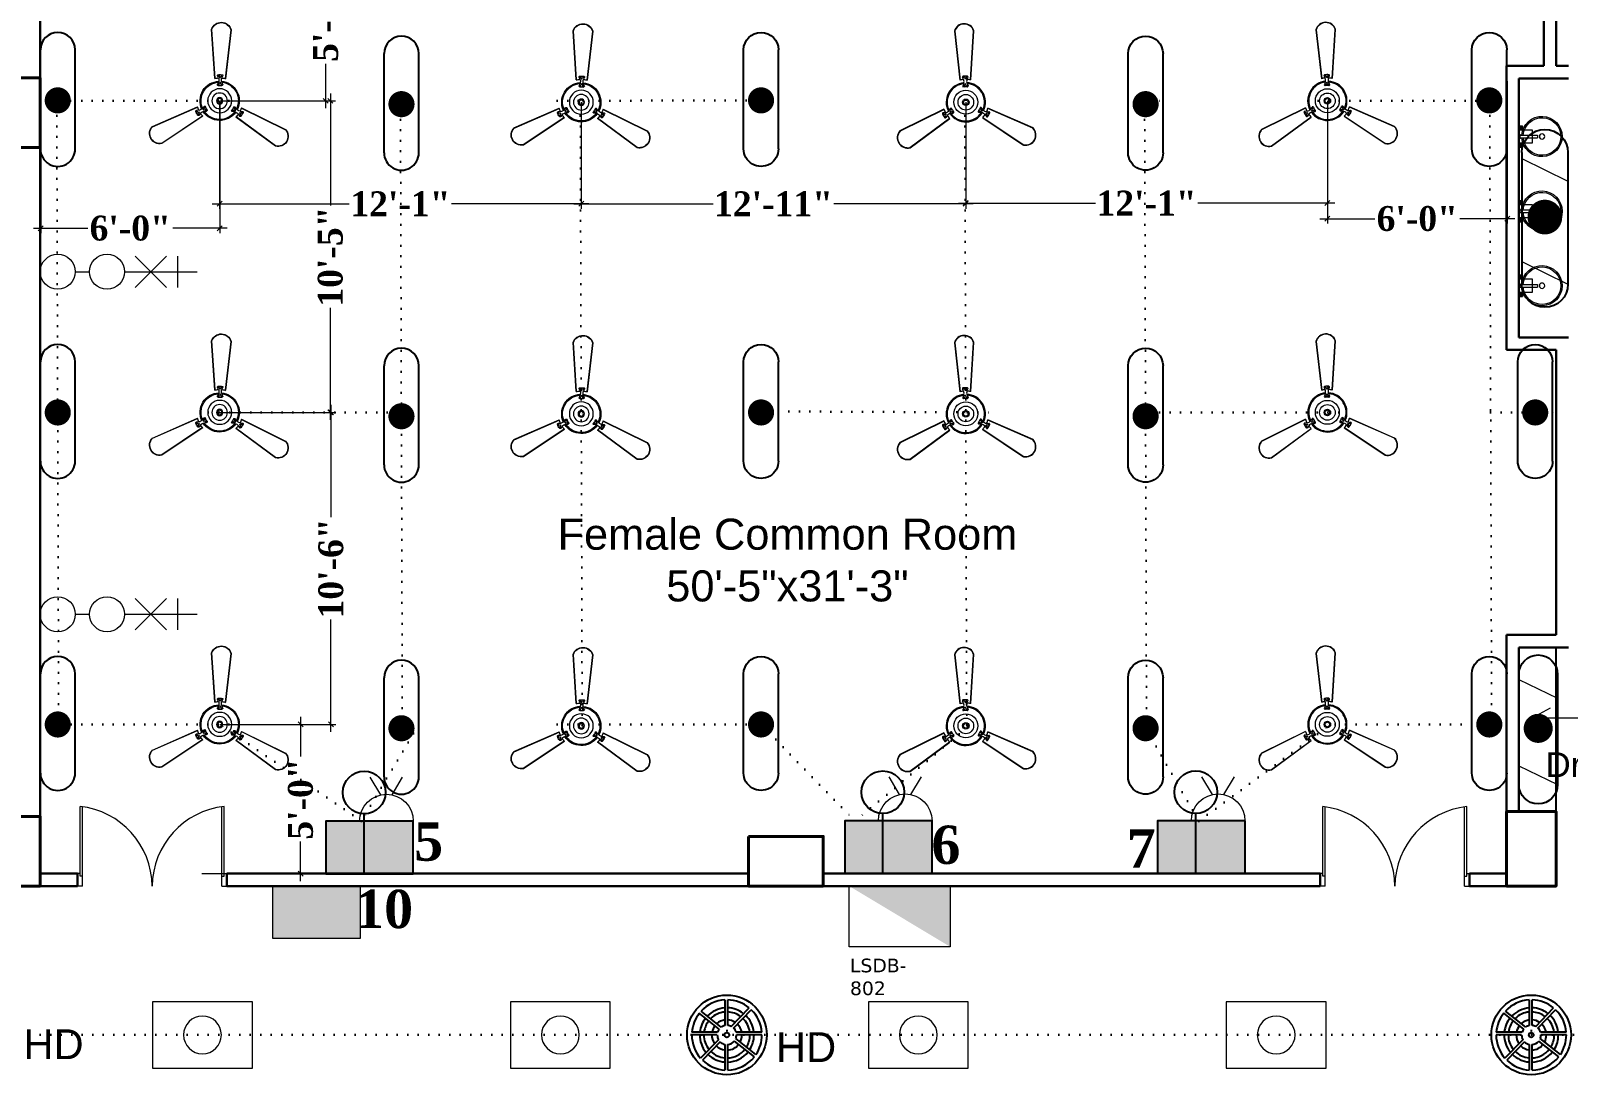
# Model space of a CAD drawing. Header units: inches. Extents: x -12 to 20935469, y -1604 to 24729220.
# Drawn here: x 20825276 to 20825894, y 24645725 to 24646146 of the extents above; entities that cross this region are included whole.
import ezdxf

# ---------------------------------------------------------------- set-up
doc = ezdxf.new("R2010")
doc.units = ezdxf.units.IN
doc.header["$LTSCALE"] = 0.03
doc.header["$MEASUREMENT"] = 0
doc.header["$PDMODE"] = 32
doc.header["$PDSIZE"] = 15
doc.linetypes.add('ACAD_ISO02W100', pattern=[15, 12, -3])
doc.linetypes.add('DOT', pattern=[0.25, 0, -0.25])
for name, color, linetype, lineweight in [('0-elect.fixture-3 fan', 200, 'Continuous', 20), ('2', 7, 'Continuous', 9), ('CL BOX', 90, 'ACAD_ISO02W100', 0), ('column', 1, 'Continuous', 40), ('Dimiention', 75, 'Continuous', 18), ('Door', 7, 'Continuous', 18), ('E-CF', 4, 'Continuous', 30), ('Glass Line', 252, 'Continuous', 9), ('line', 7, 'Continuous', 9), ('Main Wall', 7, 'Continuous', 30), ('STAIR', 46, 'Continuous', 15), ('TOILET FIXTURE', 142, 'Continuous', 5), ('TU TEXT', 251, 'Continuous', 13)]:
    doc.layers.add(name, color=color, linetype=linetype, lineweight=lineweight)
for name, color, linetype in [('DIM TEXT 2025', 7, 'Continuous'), ('FUR', 251, 'Continuous'), ('H', 154, 'Continuous'), ('heat detactor', 8, 'Continuous'), ('SB TEXT', 215, 'DOT'), ('TEXT', 7, 'Continuous'), ('w', 188, 'DOT')]:
    doc.layers.add(name, color=color, linetype=linetype)
doc.styles.add('2', font='swisscl.ttf')
doc.styles.add('RomanS', font='arial.ttf', dxfattribs={"height": 12})
doc.styles.get("Standard").update_dxf_attribs({"font": 'timesbd.ttf'})
doc.dimstyles.new('arch grid', dxfattribs={"dimtxt": 250, "dimasz": 100, "dimexe": 10, "dimexo": 10, "dimgap": 0.09, "dimtad": 0, "dimdec": 0, "dimzin": 0, "dimdsep": 46, "dimtxsty": 'Standard', "dimblk": 'DOT', "dimcen": 50, "dimdle": 50, "dimclrd": 256, "dimclre": 256, "dimadec": 0, "dimazin": 0, "dimtfac": 1, "dimtdec": 0, "dimtofl": 0, "dimtmove": 0, "dimatfit": 3, "dimldrblk": 'DOT', "dimfxl": 200, "dimfxlon": 1, "dimtolj": 1, "dimtzin": 0, "dimlwd": -1, "dimlwe": -1, "dimarcsym": 1})
doc.dimstyles.new('Standard 8', dxfattribs={"dimtxt": 7, "dimasz": 2, "dimexe": 2, "dimexo": 2, "dimgap": 2, "dimtad": 0, "dimdec": 0, "dimzin": 3, "dimdsep": 46, "dimlunit": 4, "dimtxsty": 'Standard', "dimblk": 'OBLIQUE', "dimcen": 3, "dimdle": 3, "dimclrd": 256, "dimclre": 256, "dimclrt": 256, "dimadec": 0, "dimazin": 0, "dimtfac": 1, "dimtdec": 0, "dimtix": 1, "dimtofl": 0, "dimtmove": 0, "dimatfit": 0, "dimldrblk": 'OBLIQUE', "dimfxl": 1, "dimtolj": 1, "dimtzin": 0, "dimlwd": -1, "dimlwe": -1, "dimarcsym": 0})

# ---------------------------------------------------------------- blocks, each defined once
blk = doc.blocks.new('A$C36295410')
at = {"layer": 'Door'}
for p, q in [((1, 4), (1, 32)), ((2, 0), (2, 31.98)), ((58, 0), (58, 31.98)), ((59, 4), (59, 32)), ((1, 5), (0, 5)), ((2, 4), (1, 4)), ((58, 4), (59, 4)), ((59, 5), (60, 5)), ((2, 0), (0, 0)), ((58, 0), (60, 0))]:
    blk.add_line(p, q, dxfattribs=at)
for centre, start, end in [((-2.53, -0.34), 0.59063, 83.77826), ((62.53, -0.34), 96.22174, 179.40937)]:
    blk.add_arc(centre, 32.53, start, end, dxfattribs=at)
blk = doc.blocks.new('7-flat-72')
at = {"layer": 'Glass Line', "color": 8, "ltscale": 20}
for p, q in [((-64476.55, 376959.41), (-64476.55, 376966.61)), ((-64475.47, 376966.61), (-64476.55, 376966.61)), ((-64475.47, 376959.41), (-64475.47, 376966.61)), ((-64478.71, 376960.49), (-64480.33, 376960.49)), ((-64480.33, 376959.52), (-64480.33, 376960.49)), ((-64478.71, 376959.52), (-64480.33, 376959.52)), ((-64480.33, 376959.05), (-64480.33, 376959.41)), ((-64478.71, 376959.41), (-64480.33, 376959.41)), ((-64478.71, 376959.05), (-64480.33, 376959.05)), ((-64480.28, 376959.52), (-64480.28, 376960.49)), ((-64480.15, 376959.52), (-64480.15, 376960.49)), ((-64480.15, 376959.41), (-64480.15, 376959.52)), ((-64479.92, 376959.52), (-64479.92, 376960.49)), ((-64479.52, 376959.52), (-64479.52, 376960.49)), ((-64479.13, 376959.52), (-64479.13, 376960.49)), ((-64478.9, 376959.52), (-64478.9, 376960.49)), ((-64478.89, 376959.41), (-64478.89, 376959.52)), ((-64478.77, 376959.52), (-64478.77, 376960.49)), ((-64478.71, 376959.52), (-64478.71, 376960.49)), ((-64478.71, 376959.05), (-64478.71, 376959.41)), ((-64475.11, 376959.41), (-64476.91, 376959.41)), ((-64476.91, 376959.05), (-64476.91, 376959.41)), ((-64475.11, 376959.05), (-64476.91, 376959.05)), ((-64475.11, 376959.05), (-64475.11, 376959.41)), ((-64473.31, 376960.49), (-64471.69, 376960.49)), ((-64473.31, 376959.52), (-64473.31, 376960.49)), ((-64473.31, 376959.52), (-64471.69, 376959.52)), ((-64473.31, 376959.05), (-64473.31, 376959.41)), ((-64473.31, 376959.41), (-64471.69, 376959.41)), ((-64473.31, 376959.05), (-64471.69, 376959.05)), ((-64473.26, 376959.52), (-64473.26, 376960.49)), ((-64473.13, 376959.52), (-64473.13, 376960.49)), ((-64473.13, 376959.41), (-64473.13, 376959.52)), ((-64472.9, 376959.52), (-64472.9, 376960.49)), ((-64472.5, 376959.52), (-64472.5, 376960.49)), ((-64472.11, 376959.52), (-64472.11, 376960.49)), ((-64471.88, 376959.52), (-64471.88, 376960.49)), ((-64471.87, 376959.41), (-64471.87, 376959.52)), ((-64471.75, 376959.52), (-64471.75, 376960.49)), ((-64471.69, 376959.52), (-64471.69, 376960.49)), ((-64471.69, 376959.05), (-64471.69, 376959.41))]:
    blk.add_line(p, q, dxfattribs=at)
blk.add_circle((-64476.02, 376968.4, 0), 1.08, dxfattribs=at)
for radius, start, end in [(8.1, 273.83345, 266.18834), (7.55, 274.11503, 265.90676)]:
    blk.add_arc((-64476.02, 376968.4, 0), radius, start, end, dxfattribs=at)
blk = doc.blocks.new('SFSFSFS-flat-72')
at = {"layer": 'TOILET FIXTURE', "ltscale": 0.2}
blk.add_lwpolyline([(-3918.47, -3608.1), (-3918.47, -3602.7), (-3923.87, -3602.7), (-3923.87, -3608.1)], close=True, dxfattribs=at)
at = {"layer": 'TOILET FIXTURE', "ltscale": 20}
blk.add_blockref('7-flat-72', (60554.84, -380567.16), dxfattribs=at)
blk = doc.blocks.new('_Oblique')
at = {"color": 0, "linetype": 'ByBlock', "lineweight": -2}
blk.add_line((-0.5, -0.5), (0.5, 0.5), dxfattribs=at)
blk = doc.blocks.new('*D166')
at = {"layer": 'Defpoints', "color": 0, "transparency": 16777216}
for p in [(20825497.03, 24646117.11), (20825651.74, 24646117.11), (20825651.74, 24646076.28)]:
    blk.add_point(p, dxfattribs=at)
at = {"layer": 'DIM TEXT 2025', "lineweight": 0, "transparency": 16777216}
for p, q in [((20825497.03, 24646117.11), (20825497.03, 24646074.28)), ((20825651.74, 24646117.11), (20825651.74, 24646074.28)), ((20825494.03, 24646076.28), (20825550.1, 24646076.28)), ((20825654.74, 24646076.28), (20825598.66, 24646076.28))]:
    blk.add_line(p, q, dxfattribs=at)
at = {"layer": 'DIM TEXT 2025', "lineweight": 0, "transparency": 16777216, "xscale": 2, "yscale": 2, "zscale": 2, "rotation": 180}
blk.add_blockref('_Oblique', (20825497.03, 24646076.28), dxfattribs=at)
at = {"layer": 'DIM TEXT 2025', "lineweight": 0, "transparency": 16777216, "xscale": 2, "yscale": 2, "zscale": 2}
blk.add_blockref('_Oblique', (20825651.74, 24646076.28), dxfattribs=at)
at = {"layer": 'DIM TEXT 2025', "lineweight": 0, "transparency": 16777216, "insert": (20825574.38, 24646076.28), "char_height": 10, "attachment_point": 5}
blk.add_mtext('\\A1;12\'-11"', dxfattribs=at)
blk = doc.blocks.new('*D167')
at = {"layer": 'Defpoints', "color": 0, "transparency": 16777216}
for p in [(20825651.74, 24646117.11), (20825797.21, 24646117.69), (20825797.21, 24646076.57)]:
    blk.add_point(p, dxfattribs=at)
at = {"layer": 'DIM TEXT 2025', "lineweight": 0, "transparency": 16777216}
for p, q in [((20825651.74, 24646117.11), (20825651.74, 24646074.57)), ((20825797.21, 24646117.69), (20825797.21, 24646074.57)), ((20825648.74, 24646076.57), (20825703.9, 24646076.57)), ((20825800.21, 24646076.57), (20825745.05, 24646076.57))]:
    blk.add_line(p, q, dxfattribs=at)
at = {"layer": 'DIM TEXT 2025', "lineweight": 0, "transparency": 16777216, "xscale": 2, "yscale": 2, "zscale": 2, "rotation": 180}
blk.add_blockref('_Oblique', (20825651.74, 24646076.57), dxfattribs=at)
at = {"layer": 'DIM TEXT 2025', "lineweight": 0, "transparency": 16777216, "xscale": 2, "yscale": 2, "zscale": 2}
blk.add_blockref('_Oblique', (20825797.21, 24646076.57), dxfattribs=at)
at = {"layer": 'DIM TEXT 2025', "lineweight": 0, "transparency": 16777216, "insert": (20825724.47, 24646076.57), "char_height": 10, "attachment_point": 5}
blk.add_mtext('\\A1;12\'-1"', dxfattribs=at)
blk = doc.blocks.new('*D168')
at = {"layer": 'Defpoints', "color": 0, "transparency": 16777216}
for p in [(20825351.54, 24646117.73), (20825497.03, 24646117.11), (20825351.54, 24646076.28)]:
    blk.add_point(p, dxfattribs=at)
at = {"layer": 'DIM TEXT 2025', "lineweight": 0, "transparency": 16777216}
for p, q in [((20825351.54, 24646117.73), (20825351.54, 24646074.28)), ((20825497.03, 24646117.11), (20825497.03, 24646074.28)), ((20825348.54, 24646076.28), (20825403.7, 24646076.28)), ((20825500.03, 24646076.28), (20825444.86, 24646076.28))]:
    blk.add_line(p, q, dxfattribs=at)
at = {"layer": 'DIM TEXT 2025', "lineweight": 0, "transparency": 16777216, "xscale": 2, "yscale": 2, "zscale": 2, "rotation": 180}
blk.add_blockref('_Oblique', (20825351.54, 24646076.28), dxfattribs=at)
at = {"layer": 'DIM TEXT 2025', "lineweight": 0, "transparency": 16777216, "xscale": 2, "yscale": 2, "zscale": 2}
blk.add_blockref('_Oblique', (20825497.03, 24646076.28), dxfattribs=at)
at = {"layer": 'DIM TEXT 2025', "lineweight": 0, "transparency": 16777216, "insert": (20825424.28, 24646076.28), "char_height": 10, "attachment_point": 5}
blk.add_mtext('\\A1;12\'-1"', dxfattribs=at)
blk = doc.blocks.new('*D169')
at = {"layer": 'Defpoints', "color": 0, "transparency": 16777216}
for p in [(20825279.58, 24646125.54), (20825351.55, 24646117.69), (20825279.58, 24646066.44)]:
    blk.add_point(p, dxfattribs=at)
at = {"layer": 'DIM TEXT 2025', "lineweight": 0, "transparency": 16777216}
for p, q in [((20825279.58, 24646125.54), (20825279.58, 24646064.44)), ((20825351.55, 24646117.69), (20825351.55, 24646064.44)), ((20825276.58, 24646066.44), (20825298.48, 24646066.44)), ((20825354.55, 24646066.44), (20825332.66, 24646066.44))]:
    blk.add_line(p, q, dxfattribs=at)
at = {"layer": 'DIM TEXT 2025', "lineweight": 0, "transparency": 16777216, "xscale": 2, "yscale": 2, "zscale": 2, "rotation": 180}
blk.add_blockref('_Oblique', (20825279.58, 24646066.44), dxfattribs=at)
at = {"layer": 'DIM TEXT 2025', "lineweight": 0, "transparency": 16777216, "xscale": 2, "yscale": 2, "zscale": 2}
blk.add_blockref('_Oblique', (20825351.55, 24646066.44), dxfattribs=at)
at = {"layer": 'DIM TEXT 2025', "lineweight": 0, "transparency": 16777216, "insert": (20825315.57, 24646066.44), "char_height": 10, "attachment_point": 5}
blk.add_mtext('\\A1;6\'-0"', dxfattribs=at)
blk = doc.blocks.new('*D170')
at = {"layer": 'Defpoints', "color": 0, "transparency": 16777216}
for p in [(20825869.56, 24646125.54), (20825797.21, 24646117.69), (20825869.56, 24646070.29)]:
    blk.add_point(p, dxfattribs=at)
at = {"layer": 'DIM TEXT 2025', "lineweight": 0, "transparency": 16777216}
for p, q in [((20825869.56, 24646125.54), (20825869.56, 24646068.29)), ((20825797.21, 24646117.69), (20825797.21, 24646068.29)), ((20825794.21, 24646070.29), (20825816.29, 24646070.29)), ((20825872.56, 24646070.29), (20825850.47, 24646070.29))]:
    blk.add_line(p, q, dxfattribs=at)
at = {"layer": 'DIM TEXT 2025', "lineweight": 0, "transparency": 16777216, "xscale": 2, "yscale": 2, "zscale": 2, "rotation": 180}
blk.add_blockref('_Oblique', (20825797.21, 24646070.29), dxfattribs=at)
at = {"layer": 'DIM TEXT 2025', "lineweight": 0, "transparency": 16777216, "xscale": 2, "yscale": 2, "zscale": 2}
blk.add_blockref('_Oblique', (20825869.56, 24646070.29), dxfattribs=at)
at = {"layer": 'DIM TEXT 2025', "lineweight": 0, "transparency": 16777216, "insert": (20825833.38, 24646070.29), "char_height": 10, "attachment_point": 5}
blk.add_mtext('\\A1;6\'-0"', dxfattribs=at)
blk = doc.blocks.new('*D226')
at = {"layer": 'Defpoints', "color": 0, "transparency": 16777216}
for p in [(20825351.55, 24646117.69), (20825351.54, 24645992.41), (20825396.09, 24645992.41)]:
    blk.add_point(p, dxfattribs=at)
at = {"layer": 'DIM TEXT 2025', "lineweight": 0, "transparency": 16777216}
for p, q in [((20825351.55, 24646117.69), (20825398.09, 24646117.69)), ((20825396.09, 24646120.69), (20825396.09, 24646075.63)), ((20825396.09, 24645989.41), (20825396.09, 24646034.47)), ((20825351.54, 24645992.41), (20825398.09, 24645992.41))]:
    blk.add_line(p, q, dxfattribs=at)
at = {"layer": 'DIM TEXT 2025', "lineweight": 0, "transparency": 16777216, "xscale": 2, "yscale": 2, "zscale": 2}
for p, rotation in [((20825396.09, 24646117.69), 90), ((20825396.09, 24645992.41), 270)]:
    blk.add_blockref('_Oblique', p, dxfattribs=dict(at, rotation=rotation))
at = {"layer": 'DIM TEXT 2025', "lineweight": 0, "transparency": 16777216, "insert": (20825396.09, 24646055.05), "char_height": 10, "attachment_point": 5, "rotation": 90}
blk.add_mtext('\\A1;10\'-5"', dxfattribs=at)
blk = doc.blocks.new('*D227')
at = {"layer": 'Defpoints', "color": 0, "transparency": 16777216}
for p in [(20825351.54, 24645992.41), (20825351.55, 24645866.89), (20825396.32, 24645866.89)]:
    blk.add_point(p, dxfattribs=at)
at = {"layer": 'DIM TEXT 2025', "lineweight": 0, "transparency": 16777216}
for p, q in [((20825351.54, 24645992.41), (20825398.32, 24645992.41)), ((20825396.32, 24645995.41), (20825396.32, 24645950.23)), ((20825396.32, 24645863.89), (20825396.32, 24645909.07)), ((20825351.55, 24645866.89), (20825398.32, 24645866.89))]:
    blk.add_line(p, q, dxfattribs=at)
at = {"layer": 'DIM TEXT 2025', "lineweight": 0, "transparency": 16777216, "xscale": 2, "yscale": 2, "zscale": 2}
for p, rotation in [((20825396.32, 24645992.41), 90), ((20825396.32, 24645866.89), 270)]:
    blk.add_blockref('_Oblique', p, dxfattribs=dict(at, rotation=rotation))
at = {"layer": 'DIM TEXT 2025', "lineweight": 0, "transparency": 16777216, "insert": (20825396.32, 24645929.65), "char_height": 10, "attachment_point": 5, "rotation": 90}
blk.add_mtext('\\A1;10\'-6"', dxfattribs=at)
blk = doc.blocks.new('*D228')
at = {"layer": 'Defpoints', "color": 0, "transparency": 16777216}
for p in [(20825351.55, 24645866.89), (20825344.37, 24645806.89), (20825384.1, 24645806.89)]:
    blk.add_point(p, dxfattribs=at)
at = {"layer": 'DIM TEXT 2025', "lineweight": 0, "transparency": 16777216}
for p, q in [((20825384.1, 24645869.89), (20825384.1, 24645854.01)), ((20825351.55, 24645866.89), (20825386.1, 24645866.89)), ((20825384.1, 24645803.89), (20825384.1, 24645819.77)), ((20825344.37, 24645806.89), (20825386.1, 24645806.89))]:
    blk.add_line(p, q, dxfattribs=at)
at = {"layer": 'DIM TEXT 2025', "lineweight": 0, "transparency": 16777216, "xscale": 2, "yscale": 2, "zscale": 2}
for p, rotation in [((20825384.1, 24645866.89), 90), ((20825384.1, 24645806.89), 270)]:
    blk.add_blockref('_Oblique', p, dxfattribs=dict(at, rotation=rotation))
at = {"layer": 'DIM TEXT 2025', "lineweight": 0, "transparency": 16777216, "insert": (20825384.1, 24645836.89), "char_height": 10, "attachment_point": 5, "rotation": 90}
blk.add_mtext('\\A1;5\'-0"', dxfattribs=at)
blk = doc.blocks.new('*D229')
at = {"layer": 'Defpoints', "color": 0, "transparency": 16777216}
for p in [(20825344.37, 24646181.73), (20825394.22, 24646181.73), (20825351.55, 24646117.69)]:
    blk.add_point(p, dxfattribs=at)
at = {"layer": 'DIM TEXT 2025', "lineweight": 0, "transparency": 16777216}
for p, q in [((20825394.22, 24646184.73), (20825394.22, 24646166.83)), ((20825344.37, 24646181.73), (20825396.22, 24646181.73)), ((20825394.22, 24646114.69), (20825394.22, 24646132.59)), ((20825351.55, 24646117.69), (20825396.22, 24646117.69))]:
    blk.add_line(p, q, dxfattribs=at)
at = {"layer": 'DIM TEXT 2025', "lineweight": 0, "transparency": 16777216, "xscale": 2, "yscale": 2, "zscale": 2}
for p, rotation in [((20825394.22, 24646181.73), 90), ((20825394.22, 24646117.69), 270)]:
    blk.add_blockref('_Oblique', p, dxfattribs=dict(at, rotation=rotation))
at = {"layer": 'DIM TEXT 2025', "lineweight": 0, "transparency": 16777216, "insert": (20825394.22, 24646149.71), "char_height": 10, "attachment_point": 5, "rotation": 90}
blk.add_mtext('\\A1;5\'-4"', dxfattribs=at)
blk = doc.blocks.new('E-CF')
at = {"layer": '0-elect.fixture-3 fan', "color": 230, "linetype": 'ByBlock', "lineweight": 13, "ltscale": 5}
for p, q in [((-1.45, 6.53), (-2.38, 20.87)), ((-1.35, 6.55), (-2.29, 20.85)), ((3.24, 20.73), (1.65, 6.48)), ((3.34, 20.73), (1.74, 6.45)), ((-19.63, -7.46), (-6.46, -1.71)), ((-19.57, -7.54), (-6.43, -1.8)), ((-4.99, -4.44), (-16.92, -12.4)), ((6.34, -2.1), (19.2, -8.44)), ((6.37, -2.01), (19.25, -8.36)), ((-4.93, -4.51), (-16.88, -12.49)), ((16.28, -13.26), (4.71, -4.73)), ((16.32, -13.17), (4.78, -4.66))]:
    blk.add_line(p, q, dxfattribs=at)
at = {"layer": '0-elect.fixture-3 fan', "color": 232, "linetype": 'ByBlock', "lineweight": 13, "ltscale": 5}
for p, q in [((-0.35, 5.43), (-0.66, 4.81)), ((-0.33, 6.68), (-0.62, 7.28)), ((-0.35, 4.97), (-0.22, 4.72)), ((-0.29, 7.46), (-0.15, 7.2)), ((-0.02, 6.87), (0.23, 7.01)), ((0.04, 5.2), (0.29, 5.33)), ((0.42, 4.9), (0.56, 4.65)), ((0.48, 7.43), (0.62, 7.18)), ((0.6, 5.41), (0.87, 4.78)), ((0.63, 6.66), (0.96, 7.25)), ((-6.08, -2.77), (-6.75, -2.79)), ((-6.68, -3.29), (-6.53, -3.05)), ((-6.31, -3.97), (-6.16, -3.73)), ((-5.94, -3.44), (-6.18, -3.29)), ((-5.62, -3.61), (-6, -4.17)), ((-4.99, -2.18), (-4.57, -1.62)), ((-4.52, -2.55), (-4.76, -2.41)), ((-4.53, -3.01), (-3.84, -2.97)), ((-4.46, -2.08), (-4.31, -1.83)), ((-4.13, -2.78), (-3.98, -2.54)), ((4.38, -3.22), (3.69, -3.14)), ((4.03, -2.81), (3.74, -2.8)), ((4.47, -2.17), (4.18, -2.17)), ((4.47, -2.63), (4.47, -2.91)), ((4.87, -2.41), (4.49, -1.83)), ((5.44, -3.87), (5.79, -4.45)), ((6.19, -4.13), (5.9, -4.12)), ((5.94, -3.05), (6.61, -3.1)), ((5.95, -3.42), (5.94, -3.7)), ((6.6, -3.47), (6.31, -3.46))]:
    blk.add_line(p, q, dxfattribs=at)
at = {"layer": '0-elect.fixture-3 fan', "color": 5, "lineweight": 13}
blk.add_line((0, 0), (0, 0), dxfattribs=at)
at = {"layer": '0-elect.fixture-3 fan', "color": 230, "linetype": 'ByBlock', "lineweight": 13, "ltscale": 5, "extrusion": (0, 0, -1)}
for centre, major_axis, start_param, end_param in [((0.46, 19.91), (-2.12, 2.12), 5.823867, 8.359631), ((0.46, 19.91), (-2.05, 2.05), 5.830329, 8.353169), ((0, 0), (-4.05, 4.05), 5.068563, 7.021343), ((0, 0), (-3.85, 3.85), 5.085186, 7.003917), ((0, 0), (4.72, 4.72), -1.003222, -0.833722), ((0, 0), (-4.05, 4.05), 0.879773, 2.832553), ((0, 0), (-3.85, 3.85), 0.896396, 2.815126), ((0, 0), (4.72, 4.72), -0.690743, -0.521244), ((0, 0), (-4.72, 4.72), 5.068843, 5.238343), ((0, 0), (4.72, 4.72), 3.185569, 3.355068), ((0, 0), (4.05, 4.05), 1.403372, 3.356151), ((0, 0), (-3.85, 3.85), 2.990791, 4.909522), ((0, 0), (4.72, 4.72), 1.403652, 1.573151), ((0, 0), (-4.72, 4.72), 2.66197, 2.831469), ((-17.47, -9.55), (-2.12, 2.12), 3.729471, 6.265236), ((-17.47, -9.55), (-2.05, 2.05), 3.735934, 6.258773), ((17, -10.35), (-2.12, 2.12), 1.635076, 4.170841), ((17, -10.35), (2.05, 2.05), 0.070743, 2.593582)]:
    blk.add_ellipse(centre, major_axis=major_axis, ratio=1, start_param=start_param, end_param=end_param, dxfattribs=at)
at = {"layer": '0-elect.fixture-3 fan', "color": 232, "linetype": 'ByBlock', "lineweight": 13, "ltscale": 5, "extrusion": (0, 0, -1)}
for centre, major_axis, start_param, end_param in [((-0.44, 4.71), (0.169, 0.169), 2.26283, 4.381754), ((-0.41, 7.39), (-0.169, 0.169), 5.038692, 7.013305), ((-0.28, 4.84), (0.101, 0.101), 3.926991, 10.210176), ((0, 0), (5.4, 5.4), -0.840677, -0.683789), ((0, 0), (3.17, 3.17), -0.878763, -0.645703), ((-0.22, 7.33), (0.101, 0.101), 3.926991, 10.210176), ((-2.18, 6.1), (-1.37, 1.37), 2.052913, 2.705807), ((0.11, 6.94), (0.101, 0.101), 3.926991, 10.210176), ((0.17, 5.27), (0.101, 0.101), 3.926991, 10.210176), ((0.49, 4.78), (0.101, 0.101), 3.926991, 10.210176), ((0.55, 7.31), (0.101, 0.101), 3.926991, 10.210176), ((2.58, 5.99), (1.46, 1.46), 3.643048, 4.257264), ((0.66, 4.68), (0.169, 0.169), 0.376965, 2.49589), ((0.75, 7.36), (-0.169, 0.169), 0.887007, 2.86162), ((-6.75, -3.02), (0.169, 0.169), 3.505001, 5.479614), ((0, 0), (-5.4, 5.4), 4.91891, 5.075797), ((-6.6, -3.17), (0.101, 0.101), 3.926991, 10.210176), ((-6.19, -4.04), (0.169, 0.169), 1.373501, 3.348114), ((-6.24, -3.85), (0.101, 0.101), 3.926991, 10.210176), ((-6.06, -3.36), (0.101, 0.101), 3.926991, 10.210176), ((-6.47, -0.75), (1.46, 1.46), 1.548653, 2.162869), ((-4.19, -4.93), (-1.37, 1.37), 6.241703, 6.894597), ((-4.64, -2.48), (-0.101, 0.101), 5.497787, 11.780972), ((-4.38, -1.76), (-0.169, 0.169), 6.136552, 8.255476), ((-4.38, -1.96), (-0.101, 0.101), 5.497787, 11.780972), ((-4.05, -2.66), (0.101, 0.101), 3.926991, 10.210176), ((0, 0), (-3.17, 3.17), 4.880824, 5.113884), ((-3.86, -2.73), (0.169, 0.169), 0.168435, 2.287359), ((3.72, -2.9), (0.169, 0.169), 2.471361, 4.590285), ((0, 0), (-3.17, 3.17), 2.786429, 3.019489), ((3.89, -2.81), (0.101, 0.101), 3.926991, 10.210176), ((4.29, -1.97), (-0.169, 0.169), 5.928021, 8.046946), ((4.33, -2.17), (0.101, 0.101), 3.926991, 10.210176), ((4.47, -2.77), (0.101, 0.101), 3.926991, 10.210176), ((3.89, -5.22), (-1.46, 1.46), 1.025054, 1.63927), ((6.36, -1.16), (1.37, 1.37), 2.576511, 3.229406), ((6, -4.32), (-0.169, 0.169), 2.981402, 4.956015), ((5.95, -3.56), (-0.101, 0.101), 5.497787, 11.780972), ((6.05, -4.13), (0.101, 0.101), 3.926991, 10.210176), ((0, 0), (-5.4, 5.4), 2.824515, 2.981402), ((6.45, -3.47), (-0.101, 0.101), 5.497787, 11.780972), ((6.6, -3.33), (-0.169, 0.169), 0.849902, 2.824515)]:
    blk.add_ellipse(centre, major_axis=major_axis, ratio=1, start_param=start_param, end_param=end_param, dxfattribs=at)
at = {"layer": '0-elect.fixture-3 fan', "linetype": 'ByBlock', "lineweight": 13, "ltscale": 5, "extrusion": (0, 0, -1)}
blk.add_ellipse((0.01, 0.03), major_axis=(-2.47, 2.47), ratio=1, start_param=5.497787, end_param=11.780972, dxfattribs=at)
at = {"layer": '0-elect.fixture-3 fan', "color": 200, "linetype": 'ByBlock', "lineweight": 13, "ltscale": 5, "extrusion": (0, 0, -1)}
blk.add_ellipse((0, 0), major_axis=(-1.61, 1.61), ratio=1, start_param=5.497787, end_param=11.780972, dxfattribs=at)
at = {"layer": '0-elect.fixture-3 fan', "color": 190, "linetype": 'ByBlock', "lineweight": 13, "ltscale": 5, "extrusion": (0, 0, -1)}
for major_axis, start_param, end_param in [((0.666, 0.666), 3.926991, 10.210176), ((-0.461, 0.461), 5.497787, 11.780972)]:
    blk.add_ellipse((0, 0), major_axis=major_axis, ratio=1, start_param=start_param, end_param=end_param, dxfattribs=at)
blk = doc.blocks.new('FDDF')
at = {"layer": 'line', "color": 6, "linetype": 'Continuous', "lineweight": 25, "ltscale": 50}
for p, q in [((7351582.6, 3307777.3), (7351582.6, 3307351.8)), ((7351732.3, 3307777.3), (7351732.3, 3307351.8))]:
    blk.add_line(p, q, dxfattribs=at)
at = {"layer": 'line', "color": 6, "linetype": 'Continuous', "lineweight": 40, "ltscale": 50, "const_width": 56.1}
blk.add_lwpolyline([(7351657.4, 3307596.9, 1), (7351657.4, 3307540.8, 1)], format="xyb", close=True, dxfattribs=at)
at = {"layer": 'line', "color": 6, "linetype": 'Continuous', "lineweight": 25, "ltscale": 50}
for centre, start, end in [((7351657.4, 3307777.3), 0, 180), ((7351657.4, 3307351.8), 180, 0)]:
    blk.add_arc(centre, 74.8, start, end, dxfattribs=at)
blk = doc.blocks.new('bulb')
at = {"layer": 'line', "color": 4, "lineweight": 25, "ltscale": 50}
for p, q in [((20823168.7, 24658803.9), (20823168.7, 24658777.6)), ((20823168.7, 24658790.8), (20823209.9, 24658790.8))]:
    blk.add_line(p, q, dxfattribs=at)
blk.add_circle((20823224.6, 24658790.8), 14.7, dxfattribs=at)
blk = doc.blocks.new('fgftrfteter')
at = {"layer": 'Dimiention', "color": 4, "ltscale": 50}
for p, q in [((4580895, 2288123), (4580808, 2288269)), ((4580989, 2288123), (4581076, 2288269)), ((4580720, 2287906), (4581164, 2287906))]:
    blk.add_line(p, q, dxfattribs=at)
blk.add_arc((4580942, 2287906), 222, 0, 180, dxfattribs=at)
blk = doc.blocks.new('2PIN')
at = {"layer": 'H', "true_color": 0x000000, "transparency": 33554567}
h = blk.add_hatch(color=18, dxfattribs=at)
h.dxf.hatch_style = 1
h.paths.add_polyline_path([(20823026.99, 24658981.16), (20822972.29, 24658981.16), (20822972.29, 24658948.3), (20823026.99, 24658948.3)])
blk.add_lwpolyline([(20822972.29, 24658981.16), (20823026.99, 24658981.16), (20823026.99, 24658948.3), (20822972.29, 24658948.3)], close=True)
at = {"layer": '2', "color": 6, "lineweight": 25, "transparency": 33554648, "xscale": 0.07559514081214198, "yscale": 0.07559514081214198, "zscale": 0.07559514081214198}
blk.add_blockref('fgftrfteter', (20476692.14, 24486026.62), dxfattribs=at)
blk = doc.blocks.new('gy')
at = {"layer": 'Dimiention', "color": 18, "ltscale": 50, "true_color": 0x000000}
for p, q in [((3543686.26, 5183217.13), (3543686.26, 5183211.14)), ((3543688.4, 5183217.13), (3543694.39, 5183211.14)), ((3543694.39, 5183217.13), (3543688.4, 5183211.14)), ((3543696.38, 5183214.14), (3543682.58, 5183214.14)), ((3543705.77, 5183214.14), (3543703.06, 5183214.14))]:
    blk.add_line(p, q, dxfattribs=at)
for centre in [(3543699.72, 5183214.14), (3543709.11, 5183214.14)]:
    blk.add_circle(centre, 3.34, dxfattribs=at)
blk = doc.blocks.new('GGGFGFG')
at = {"layer": 'line', "color": 4, "ltscale": 50}
for p, q in [((7356688.2, 3293208.1), (7357003, 3293208.1)), ((7356688.2, 3292998.4), (7356688.2, 3293208.1)), ((7357003, 3293208.1), (7357003, 3292998.4)), ((7357003, 3292998.4), (7356688.2, 3292998.4))]:
    blk.add_line(p, q, dxfattribs=at)
blk.add_circle((7356845.6, 3293103.2), 59.6, dxfattribs=at)
blk = doc.blocks.new('U7TYT')
at = {"layer": 'Dimiention', "ltscale": 50, "transparency": 33554590}
h = blk.add_hatch(color=253, dxfattribs=at)
h.dxf.hatch_style = 1
h.paths.add_polyline_path([(7347319.5, 3290479.6), (7346977, 3290273.9), (7347319.5, 3290273.9)])
at = {"layer": 'Dimiention', "color": 4, "ltscale": 50}
blk.add_lwpolyline([(7347319.5, 3290273.9), (7347319.5, 3290479.6), (7346977, 3290479.6), (7346977, 3290273.9)], close=True, dxfattribs=at)
blk = doc.blocks.new('JJUJUJUKI')
at = {"layer": 'line', "color": 6, "ltscale": 50}
for p, q in [((7363094.9, 3291793.9), (7362945.3, 3291866.9)), ((7363094.9, 3291460.9), (7362945.3, 3291533.9))]:
    blk.add_line(p, q, dxfattribs=at)
at = {"layer": 'line', "color": 5, "xscale": -1, "rotation": 180}
blk.add_blockref('FDDF', (11362.6, 6599218.7), dxfattribs=at)
blk = doc.blocks.new('RTRT')
at = {"layer": 'line', "color": 5}
blk.add_blockref('JJUJUJUKI', (0, 0), dxfattribs=at)
blk = doc.blocks.new('JUJUJUKIII')
at = {"layer": 'H', "ltscale": 50, "true_color": 0x999999, "transparency": 33554556}
h = blk.add_hatch(color=253, dxfattribs=at)
h.dxf.hatch_style = 1
h.paths.add_polyline_path([(7363219.9, 3291034.2), (7363425.7, 3291034.2), (7363425.7, 3291376.7), (7363219.9, 3291376.7)])
at = {"layer": 'Dimiention', "color": 4, "ltscale": 50}
blk.add_lwpolyline([(7363219.9, 3291034.2), (7363425.7, 3291034.2), (7363425.7, 3291376.7), (7363219.9, 3291376.7)], close=True, dxfattribs=at)
blk = doc.blocks.new('heat detaCTOR')
for p, q in [((20826806.99, 24664335.71), (20826806.99, 24664325.41)), ((20826808.1, 24664325.48), (20826808.1, 24664335.73)), ((20826809.56, 24664325.06), (20826816.75, 24664332.51)), ((20826804.72, 24664323.99), (20826796.69, 24664330.35)), ((20826805.53, 24664324.77), (20826797.4, 24664331.19)), ((20826810.46, 24664324.4), (20826817.58, 24664331.78)), ((20826803.91, 24664321.62), (20826793.66, 24664321.62)), ((20826804.07, 24664322.73), (20826793.7, 24664322.73)), ((20826804.41, 24664319.72), (20826797.2, 24664312.27)), ((20826819.48, 24664313.72), (20826811.36, 24664320.16)), ((20826821.85, 24664322.73), (20826811.48, 24664322.73)), ((20826821.9, 24664321.62), (20826811.65, 24664321.62)), ((20826805.09, 24664318.84), (20826797.97, 24664311.46)), ((20826806.99, 24664317.83), (20826806.99, 24664307.52)), ((20826808.1, 24664307.5), (20826808.1, 24664317.77)), ((20826818.83, 24664312.83), (20826810.79, 24664319.19))]:
    blk.add_line(p, q)
at = {"layer": 'heat detactor'}
for radius in [16.02, 0.961]:
    blk.add_circle((20826807.78, 24664321.62), radius, dxfattribs=at)
at = {"layer": 'heat detactor', "ltscale": 50}
for radius, start, end in [(14.12, 93.18051, 137.28954), (14.12, 50.52278, 88.68504), (14.12, 141.78747, 175.47949), (9.26, 141.90716, 172.33086), (9.26, 95.40816, 134.24025), (6.08, 97.38665, 131.51755), (6.08, 56.48277, 86.93464), (9.26, 53.66859, 87.7533), (6.08, 10.48859, 45.9945), (9.26, 7.66914, 45.99957), (14.12, 4.52051, 46.02441), (14.12, 179.97791, 221.50422), (9.26, 180, 218.35841), (6.08, 180, 215.54423), (6.08, 142.0004, 169.51141), (3.87, 180, 209.44306), (3.87, 142.20041, 163.36573), (3.87, 101.66393, 125.58928), (1.65, 78.65512, 101.31836), (3.87, 62.6166, 85.17626), (1.65, 42.04035, 45.94363), (3.87, 16.63427, 45.98363), (3.87, 337.71284, 0), (6.08, 331.78457, 0), (9.26, 329.06186, 0), (14.12, 326.01258, 0.02209), (9.26, 226.02742, 264.59184), (6.08, 226.03249, 262.61335), (3.87, 226.04337, 258.33607), (3.87, 274.82374, 321.10171), (6.08, 273.06536, 321.30172), (9.26, 272.2467, 321.39496), (14.12, 226.00259, 266.81949), (14.12, 271.31496, 321.51464)]:
    blk.add_arc((20826807.78, 24664321.62), radius, start, end, dxfattribs=at)
at = {"layer": 'heat detactor'}
for start, end in [(94.58991, 135.36381), (52.50765, 88.09257), (141.8685, 173.49395), (6.50605, 46.00168), (180, 219.51935), (327.93831, 0), (226.02532, 265.41009), (271.90743, 321.43362)]:
    blk.add_arc((20826807.78, 24664321.62), 10.91, start, end, dxfattribs=at)
at = {"insert": (20826827.55, 24664322.73), "char_height": 12, "attachment_point": 1, "style": 'RomanS'}
blk.add_mtext_dynamic_manual_height_columns('HD', width=23.193, gutter_width=60, heights=[0], dxfattribs=at)
blk = doc.blocks.new('*D363')
at = {"ltscale": 50, "transparency": 16777216}
for p, q in [((3479.24, 24649574.13), (3479.24, 24649400.75)), ((3479.42, 24649524.13), (3469.24, 24649524.13)), ((3479.42, 24649400.75), (3469.24, 24649400.75)), ((3479.24, 24649400.75), (3479.24, 8350.74))]:
    blk.add_line(p, q, dxfattribs=at)
at = {"layer": 'Defpoints', "color": 0, "ltscale": 50, "transparency": 16777216}
for p in [(20846678.15, 24649524.13), (3479.24, 24649400.75), (20846678.15, 24649400.75)]:
    blk.add_point(p, dxfattribs=at)
at = {"ltscale": 50, "transparency": 16777216, "xscale": 100, "yscale": 100, "zscale": 100}
for p, rotation in [((3479.24, 24649524.13), 90), ((3479.24, 24649400.75), 270)]:
    blk.add_blockref('_Oblique', p, dxfattribs=dict(at, rotation=rotation))
at = {"color": 0, "ltscale": 50, "transparency": 16777216, "insert": (3479.24, 3397.61), "char_height": 250, "attachment_point": 5, "rotation": 90}
blk.add_mtext('\\A1;{\\H8.57143x;300mm}', dxfattribs=at)
blk = doc.blocks.new('_Dot')
at = {"color": 0, "linetype": 'ByBlock', "lineweight": -2}
blk.add_line((-0.5, 0), (-1, 0), dxfattribs=at)
at = {"color": 0, "linetype": 'ByBlock', "const_width": 0.5}
blk.add_lwpolyline([(-0.25, 0, 1), (0.25, 0, 1)], format="xyb", close=True, dxfattribs=at)

msp = doc.modelspace()

# ---------------------------------------------------------------- linework, layer by layer
msp.add_line((20825889.23, 24645831.84), (20825889.23, 24645897.88))
at = {"layer": 'column', "lineweight": 40, "ltscale": 20}
for points in [[(20825279.37, 24646126.9), (20825251.37, 24646126.9), (20825251.37, 24646111.9), (20825264.37, 24646111.9), (20825264.37, 24646098.9), (20825279.37, 24646098.9), (20825279.37, 24646126.9)], [(20825279.37, 24645801.86), (20825251.37, 24645801.86), (20825251.37, 24645816.86), (20825264.37, 24645816.86), (20825264.37, 24645829.86), (20825279.37, 24645829.86), (20825279.37, 24645801.86)]]:
    msp.add_lwpolyline(points, dxfattribs=at)
for points in [[(20825869.23, 24645831.84), (20825889.23, 24645831.84), (20825889.23, 24645801.86), (20825869.23, 24645801.86)], [(20825564.37, 24645821.86), (20825564.37, 24645801.86), (20825594.37, 24645801.86), (20825594.37, 24645821.86)]]:
    msp.add_lwpolyline(points, close=True, dxfattribs=at)
at = {"layer": 'Main Wall', "lineweight": 30}
for p, q in [((20825279.37, 24645829.86), (20825279.37, 24646191.73)), ((20825884.23, 24646131.72), (20825884.23, 24646161.72)), ((20825889.23, 24646131.72), (20825889.23, 24646161.72)), ((20825869.23, 24646017.49), (20825869.23, 24646131.72)), ((20825884.23, 24646131.72), (20825869.23, 24646131.72)), ((20825894.23, 24646131.72), (20825889.23, 24646131.72)), ((20825874.23, 24646022.49), (20825874.23, 24646126.72)), ((20825894.23, 24646126.72), (20825874.23, 24646126.72)), ((20825894.23, 24646022.49), (20825874.23, 24646022.49)), ((20825889.23, 24646017.49), (20825869.23, 24646017.49)), ((20825889.23, 24645902.88), (20825889.23, 24646017.49)), ((20825869.23, 24645831.85), (20825869.23, 24645902.88)), ((20825889.23, 24645902.88), (20825869.23, 24645902.88)), ((20825874.23, 24645831.85), (20825874.23, 24645897.88)), ((20825894.23, 24645897.88), (20825874.23, 24645897.88)), ((20825294.37, 24645806.9), (20825279.37, 24645806.9)), ((20825294.37, 24645801.9), (20825294.37, 24645806.9)), ((20825564.37, 24645806.88), (20825354.37, 24645806.88)), ((20825354.37, 24645801.87), (20825354.37, 24645806.88)), ((20825794.37, 24645807.01), (20825594.37, 24645806.99)), ((20825794.37, 24645807.01), (20825794.37, 24645801.88)), ((20825794.37, 24645801.88), (20825794.37, 24645807.01)), ((20825294.37, 24645801.9), (20825279.37, 24645801.9)), ((20825564.37, 24645801.87), (20825354.37, 24645801.87)), ((20825794.37, 24645801.88), (20825594.37, 24645801.87))]:
    msp.add_line(p, q, dxfattribs=at)
msp.add_lwpolyline([(20825854.37, 24645806.88), (20825869.37, 24645806.88), (20825869.37, 24645801.86), (20825854.37, 24645801.86)], close=True, dxfattribs=at)
at = {"layer": 'STAIR', "color": 253, "lineweight": 5}
for q in [(20825886.93, 24645873.6), (20825915.86, 24645869.57), (20825886.93, 24645865.53)]:
    msp.add_line((20825879.63, 24645869.57), q, dxfattribs=at)
at = {"layer": 'w', "linetype": 'DOT', "lineweight": 30, "ltscale": 550, "transparency": 33554661}
for p, q in [((20825286.77, 24645866.57), (20825285.99, 24646118.15)), ((20825359.43, 24646117.69), (20825289, 24646117.69)), ((20825431.67, 24646117.69), (20825417.65, 24646117.69)), ((20825425.05, 24645865.05), (20825424.27, 24646116.63)), ((20825487.36, 24646117.69), (20825569.35, 24646117.87)), ((20825497.4, 24645866.57), (20825496.62, 24646118.15)), ((20825652.1, 24645866.57), (20825651.32, 24646118.15)), ((20825717.05, 24646117.69), (20825731.07, 24646117.69)), ((20825724.45, 24645865.05), (20825723.67, 24646116.63)), ((20825789.29, 24646117.69), (20825864.97, 24646117.69)), ((20825863.29, 24645866.58), (20825862.51, 24646118.16)), ((20825293.39, 24645992.37), (20825289.01, 24645992.37)), ((20825431.67, 24645992.37), (20825343.64, 24645992.37)), ((20825576.36, 24645992.76), (20825661.37, 24645992.37)), ((20825717.05, 24645992.37), (20825805.09, 24645992.37)), ((20825862.9, 24645992.37), (20825889.23, 24645992.37)), ((20825359.43, 24645866.89), (20825283.75, 24645866.89)), ((20825408.6, 24645828.01), (20825351.52, 24645866.93)), ((20825431.67, 24645866.89), (20825408.6, 24645828.01)), ((20825487.36, 24645866.89), (20825569.35, 24645866.88)), ((20825569.35, 24645866.88), (20825607.2, 24645828.01)), ((20825652.36, 24645865.68), (20825607.2, 24645828.01)), ((20825724.06, 24645865.36), (20825745.49, 24645828.01)), ((20825745.49, 24645828.01), (20825798.01, 24645866.52)), ((20825800.33, 24645866.89), (20825864.97, 24645866.89)), ((20825190.61, 24645742.01), (20825920.61, 24645742.01))]:
    msp.add_line(p, q, dxfattribs=at)

# ---------------------------------------------------------------- block references
for name, p, xscale, yscale, zscale, rotation in [('2PIN', (34213950.77, 8790872.83), -0.6429687876420657, 0.6429687876420657, 0.6429687876420657, 2.205941029842506e-07), ('bulb', (35220594.31, 12489762.38), 0.5837749611745884, 0.5837749611745884, 0.5837749611745884, 90.00000004090228), ('2PIN', (34214159.49, 8790872.95), -0.6429687876420657, 0.6429687876420657, 0.6429687876420657, 2.205941029842506e-07), ('bulb', (35220803.02, 12489762.5), 0.5837749611745884, 0.5837749611745884, 0.5837749611745884, 90.00000004090228), ('2PIN', (34214285.38, 8790872.96), -0.6429687876420657, 0.6429687876420657, 0.6429687876420657, 2.205941029842506e-07), ('bulb', (35220928.92, 12489762.51), 0.5837749611745884, 0.5837749611745884, 0.5837749611745884, 90.00000004090228)]:
    msp.add_blockref(name, p, dxfattribs=dict(xscale=xscale, yscale=yscale, zscale=zscale, rotation=rotation))
at = {"layer": 'CL BOX', "color": 5, "transparency": 33554457, "xscale": -0.127552882082143, "yscale": 0.127552882082143, "zscale": 0.127552882082143, "rotation": 359.9998993550784}
for p in [(21763730.74, 24225695.56), (21763874.74, 24225695.56), (21764018.74, 24225695.56), (21764162.74, 24225695.56)]:
    msp.add_blockref('GGGFGFG', p, dxfattribs=at)
at = {"layer": 'Dimiention', "xscale": 2.112111447955701, "yscale": 2.112111447955701, "zscale": 2.112111447955701, "rotation": 180}
for p in [(28309994.98, 35593574.87), (28309995, 35593437.14)]:
    msp.add_blockref('gy', p, dxfattribs=at)
at = {"layer": 'E-CF', "xscale": 1.378879578969062, "yscale": 1.378879578969062, "zscale": 1.378879578969062, "rotation": 0.0001360592681479923}
for p in [(20825351.55, 24646117.69), (20825497.03, 24646117.11), (20825351.55, 24645992.37), (20825497.03, 24645991.79), (20825351.55, 24645866.89), (20825497.03, 24645866.31)]:
    msp.add_blockref('E-CF', p, dxfattribs=at)
at = {"layer": 'E-CF', "xscale": -1.378879578969062, "yscale": 1.378879578969062, "zscale": 1.378879578969062}
for p in [(20825651.74, 24646117.11), (20825797.21, 24646117.69), (20825651.74, 24645991.79), (20825797.21, 24645992.37), (20825797.21, 24645866.89), (20825651.74, 24645866.31)]:
    msp.add_blockref('E-CF', p, dxfattribs=at)
at = {"layer": 'FUR'}
for p in [(20825294.37, 24645801.9), (20825794.37, 24645801.88)]:
    msp.add_blockref('A$C36295410', p, dxfattribs=at)
at = {"layer": 'heat detactor'}
for p in [(-1554.95, -18578.44), (-1252.17, -18579.61), (-928.54, -18579.61)]:
    msp.add_blockref('heat detaCTOR', p, dxfattribs=at)
at = {"layer": 'line', "color": 5}
for name, p, xscale, yscale, zscale, rotation in [('FDDF', (21514111.46, 24956027.68), 0.09369666655797601, 0.09369666655797601, 0.09369666655797601, 180.000136069644), ('FDDF', (21514249.74, 24956026.16), 0.09369666655797601, 0.09369666655797601, 0.09369666655797601, 180.000136069644), ('FDDF', (20136743.57, 24956026.05), -0.09369666655797602, 0.09369666655797602, 0.09369666655797602, 179.9999999896241), ('FDDF', (20136898.28, 24956024.52), -0.09369666655797602, 0.09369666655797602, 0.09369666655797602, 179.9999999896241), ('FDDF', (20137036.57, 24956026.04), -0.09369666655797602, 0.09369666655797602, 0.09369666655797602, 179.9999999896241), ('RTRT', (21741483.56, 25055390.87), 0.1243509933453808, 0.1243509933453808, 0.1243509933453808, 180), ('FDDF', (21514111.46, 24955902.17), 0.09369666655797601, 0.09369666655797601, 0.09369666655797601, 180.000136069644), ('FDDF', (21514249.74, 24955900.65), 0.09369666655797601, 0.09369666655797601, 0.09369666655797601, 180.000136069644), ('FDDF', (20136743.57, 24955900.54), -0.09369666655797602, 0.09369666655797602, 0.09369666655797602, 179.9999999896241), ('FDDF', (20136898.28, 24955899.02), -0.09369666655797602, 0.09369666655797602, 0.09369666655797602, 179.9999999896241), ('FDDF', (20137055.03, 24955900.54), -0.09369666655797602, 0.09369666655797602, 0.09369666655797602, 179.9999999896241), ('FDDF', (21514111.46, 24955776.69), 0.09369666655797601, 0.09369666655797601, 0.09369666655797601, 180.000136069644), ('FDDF', (21514249.74, 24955775.17), 0.09369666655797601, 0.09369666655797601, 0.09369666655797601, 180.000136069644), ('FDDF', (20136743.57, 24955775.06), -0.09369666655797602, 0.09369666655797602, 0.09369666655797602, 179.9999999896241), ('FDDF', (20136898.28, 24955773.54), -0.09369666655797602, 0.09369666655797602, 0.09369666655797602, 179.9999999896241), ('FDDF', (20137036.57, 24955775.06), -0.09369666655797602, 0.09369666655797602, 0.09369666655797602, 179.9999999896241), ('RTRT', (21592900.62, 24988762.2), 0.1041717382837106, 0.1041717382837106, 0.1041717382837106, 180), ('U7TYT', (19954717.63, 25035841.63), -0.1185378862922786, 0.1185378862922786, 0.1185378862922786, 179.9988390966592)]:
    msp.add_blockref(name, p, dxfattribs=dict(at, xscale=xscale, yscale=yscale, zscale=zscale, rotation=rotation))
at = {"layer": 'line', "color": 5, "lineweight": 0, "transparency": 33554457, "xscale": -0.1026830631760966, "yscale": 0.1026830631760966, "zscale": 0.1026830631760966, "rotation": 90.00000022059409}
msp.add_blockref('JUJUJUKIII', (21163341.55, 25401879.88), dxfattribs=at)
at = {"layer": 'TOILET FIXTURE', "ltscale": 20, "xscale": -1, "rotation": 270}
for p in [(20829482.33, 24650024.52), (20829482.33, 24649994.52), (20829482.33, 24649964.52)]:
    msp.add_blockref('SFSFSFS-flat-72', p, dxfattribs=at)

# ---------------------------------------------------------------- texts
at = {"layer": 'SB TEXT', "char_height": 15.435, "width": 227.4581, "attachment_point": 8, "rotation": 0}
for s, insert in [('\\A1;5', (20825435.62, 24645811.86)), ('\\A1;6', (20825643.74, 24645810.56)), ('\\A1;7', (20825722.32, 24645809.33)), ('\\A1;10', (20825417.72, 24645784.73))]:
    msp.add_mtext(s, dxfattribs=dict(at, insert=insert))
at = {"layer": 'TEXT', "color": 30, "lineweight": 5, "ltscale": 20, "attachment_point": 2, "style": '2'}
for s, width, gutter_width, insert, char_height in [('\\pxsm1;{\\fArial|b0|i0|c0|p34;\\C0;Female Common Room\\P\\pqc;50\'-5"x31\'-3"}', 231.6194, 0.5, (20825579.98, 24645949.64), 12.4758), ('\\pxsm1;{\\fArial|b0|i0|c0|p34;\\C0;Drinking Water }', 88.5626, 0.282, (20825931.2, 24645855.7), 10)]:
    msp.add_mtext_dynamic_manual_height_columns(s, width=width, gutter_width=gutter_width, heights=[0], dxfattribs=dict(at, insert=insert, char_height=char_height))
at = {"layer": 'TU TEXT', "color": 5, "ltscale": 50, "insert": (20825605.14, 24645772.7), "char_height": 5, "attachment_point": 1}
msp.add_mtext_dynamic_manual_height_columns('{\\fVerdana|b0|i0|c0|p34;\\H1.1x;\\C256;LSDB-\\P802}', width=10.0383, gutter_width=0.0112, heights=[0], dxfattribs=at)

# ---------------------------------------------------------------- dimensions: what is measured, and where the dimension line sits
at = {"ltscale": 50}
dim = msp.add_linear_dim(base=(3479.24, 24649400.75), p1=(20846678.15, 24649524.13), p2=(20846678.15, 24649400.75), angle=90, text='{\\H8.57143x;300mm}', dimstyle='arch grid', override={"dimblk1": 'Oblique', "dimblk2": 'Oblique', "dimsah": 1, "dimfxl": 0.18}, dxfattribs=at)
dim.commit()
dim.dimension.update_dxf_attribs({"geometry": '*D363', "text_midpoint": (3479.24, 3397.61), "dimtype": 160})
at = {"layer": 'DIM TEXT 2025', "lineweight": 0}
for base, p1, p2, angle, picture, middle in [((20825394.22, 24646181.73), (20825351.55, 24646117.69), (20825344.37, 24646181.73), 90, '*D229', (20825394.22, 24646149.71)), ((20825351.54, 24646076.28), (20825497.03, 24646117.11), (20825351.54, 24646117.73), 180, '*D168', (20825424.28, 24646076.28)), ((20825396.09, 24645992.41), (20825351.55, 24646117.69), (20825351.54, 24645992.41), 90, '*D226', (20825396.09, 24646055.05)), ((20825396.32, 24645866.89), (20825351.54, 24645992.41), (20825351.55, 24645866.89), 90, '*D227', (20825396.32, 24645929.65)), ((20825384.1, 24645806.89), (20825351.55, 24645866.89), (20825344.37, 24645806.89), 90, '*D228', (20825384.1, 24645836.89))]:
    dim = msp.add_linear_dim(base=base, p1=p1, p2=p2, angle=angle, dimstyle='Standard 8', override={"dimtxt": 10, "dimexo": 0, "dimlwd": 0, "dimlwe": 0}, dxfattribs=at)
    dim.commit()
    dim.dimension.update_dxf_attribs({"geometry": picture, "text_midpoint": middle})
for base, p1, p2, picture, middle in [((20825279.58, 24646066.44), (20825351.55, 24646117.69), (20825279.58, 24646125.54), '*D169', (20825315.57, 24646066.44)), ((20825869.56, 24646070.29), (20825797.21, 24646117.69), (20825869.56, 24646125.54), '*D170', (20825833.38, 24646070.29)), ((20825651.74, 24646076.28), (20825497.03, 24646117.11), (20825651.74, 24646117.11), '*D166', (20825574.38, 24646076.28)), ((20825797.21, 24646076.57), (20825651.74, 24646117.11), (20825797.21, 24646117.69), '*D167', (20825724.47, 24646076.57))]:
    dim = msp.add_linear_dim(base=base, p1=p1, p2=p2, dimstyle='Standard 8', override={"dimtxt": 10, "dimexo": 0, "dimlwd": 0, "dimlwe": 0}, dxfattribs=at)
    dim.commit()
    dim.dimension.update_dxf_attribs({"geometry": picture, "text_midpoint": middle})

doc.saveas('drawing.dxf')
